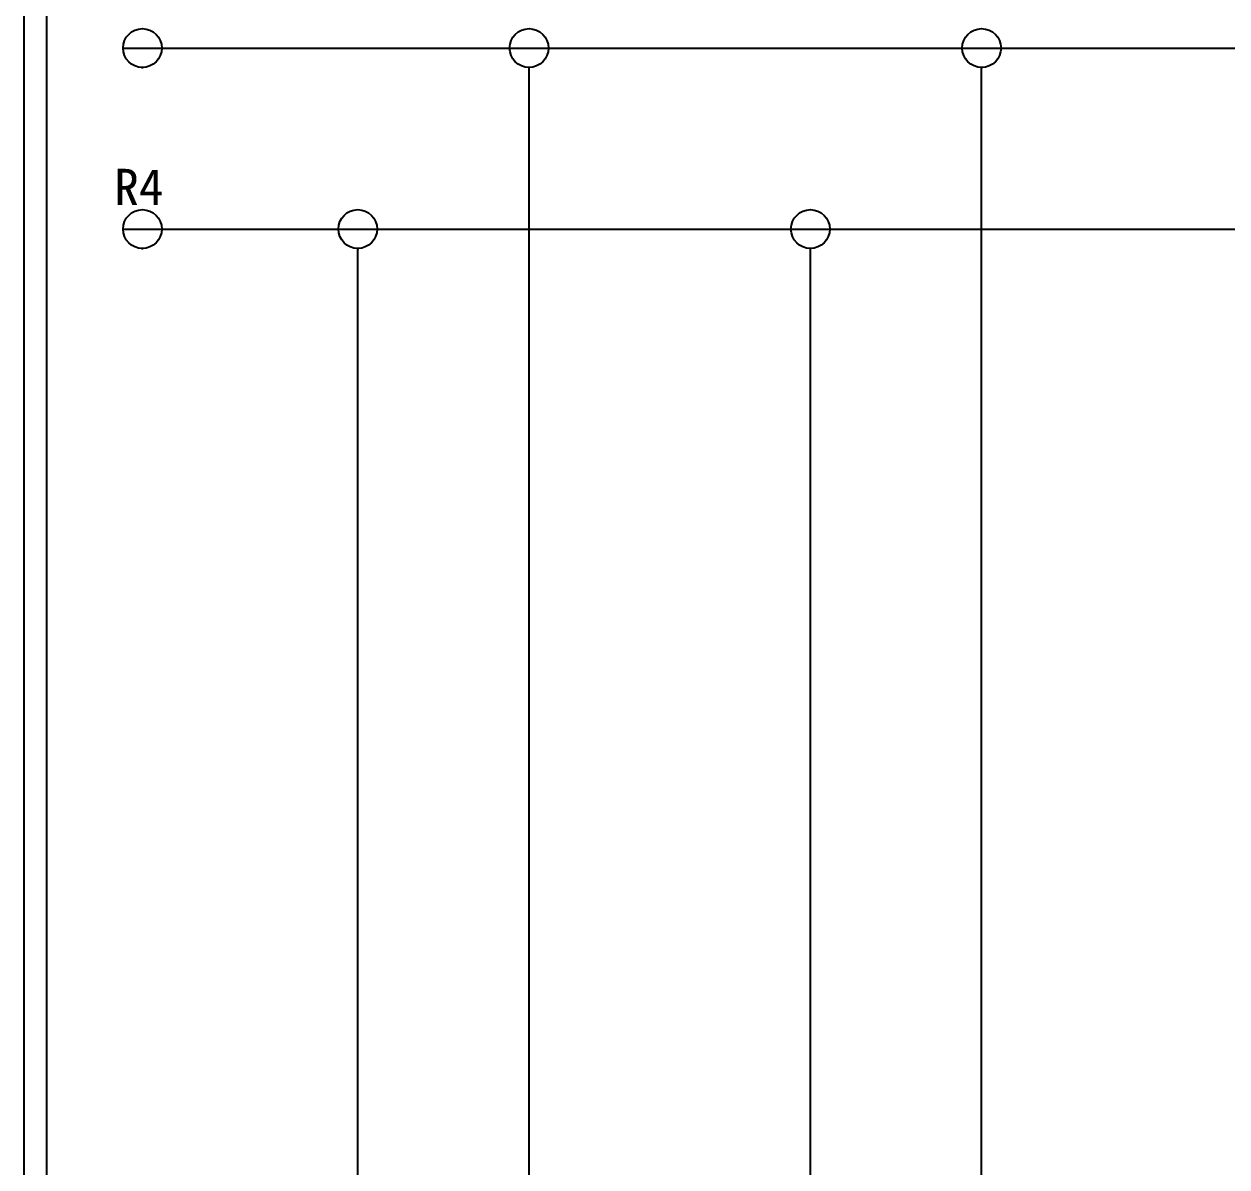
# Model space of a CAD drawing. Extents: x 10 to 297, y 3 to 207.
# Drawn here: x 10 to 76.4, y 66.1 to 129.3 of the extents above; entities that cross this region are included whole.
import ezdxf

# ---------------------------------------------------------------- set-up
doc = ezdxf.new("R2010")
doc.units = 0
doc.layers.get('0').update_dxf_attribs({"linetype": 'CONTINUOUS'})
doc.layers.add('圖框層', color=7, linetype='CONTINUOUS')
doc.layers.add('標尺寸層', color=3, linetype='CONTINUOUS')
doc.styles.add('STSL', font='kaiu.ttf')

msp = doc.modelspace()

# ---------------------------------------------------------------- linework, layer by layer
at = {"color": 7}
for centre in [(16.536, 127.959), (37.892, 127.959), (62.892, 127.959), (16.536, 117.959), (28.432, 117.959), (53.432, 117.959)]:
    msp.add_circle(centre, 1.071, dxfattribs=at)
at = {"layer": '圖框層', "color": 7}
for p, q in [((10, 3), (10, 206.969)), ((11.25, 4.25), (11.25, 205.719))]:
    msp.add_line(p, q, dxfattribs=at)
at = {"layer": '標尺寸層', "color": 7}
for p, q in [((15.465, 127.959), (217.598, 127.959)), ((16.532, 126.888), (16.532, 126.822)), ((37.887, 126.888), (37.887, 126.822)), ((37.892, 53.692), (37.892, 126.888)), ((62.887, 126.888), (62.887, 126.822)), ((62.892, 53.692), (62.892, 126.888)), ((15.465, 117.959), (290.197, 117.959)), ((16.532, 116.888), (16.532, 116.822)), ((28.427, 116.888), (28.427, 116.822)), ((28.432, 53.692), (28.432, 116.888)), ((53.427, 116.888), (53.427, 116.822)), ((53.432, 53.692), (53.432, 116.888))]:
    msp.add_line(p, q, dxfattribs=at)

# ---------------------------------------------------------------- texts
at = {"layer": '圖框層', "color": 7, "style": 'STSL'}
msp.add_text('R4', height=2, dxfattribs=at).set_placement((14.98, 119.286))

doc.saveas('drawing.dxf')
